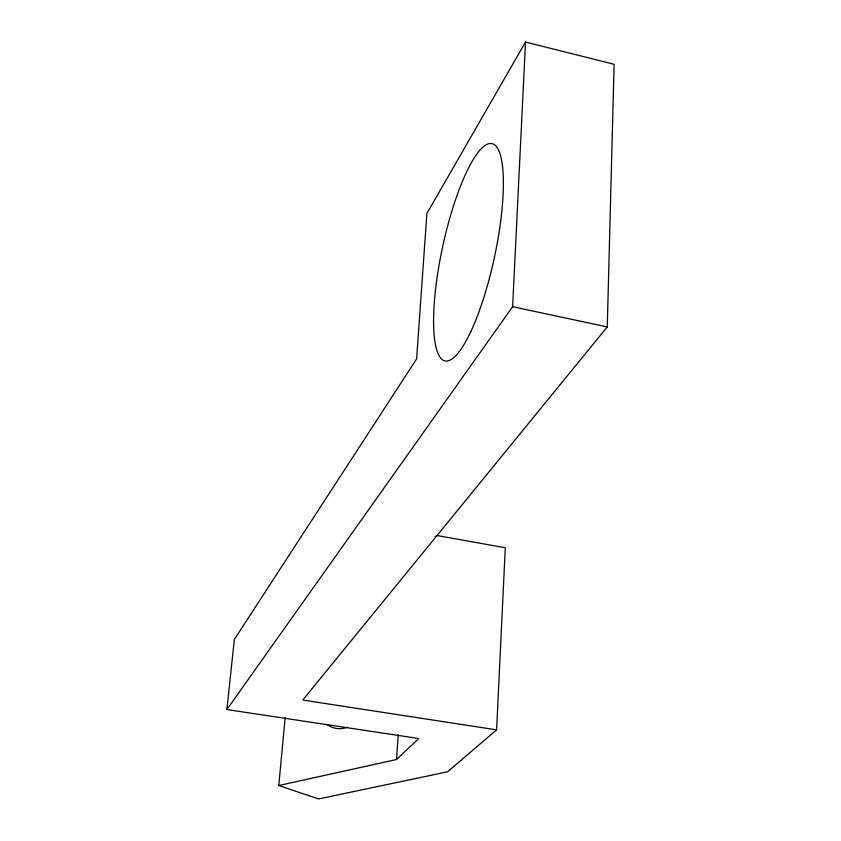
<?xml version="1.0" encoding="UTF-8"?>
<svg xmlns="http://www.w3.org/2000/svg" width="841" height="841" viewBox="0 0 841 841"><rect width="100%" height="100%" fill="white"/><g stroke="black" fill="none" stroke-linecap="round" stroke-linejoin="round"><path stroke-width="1.26" d="M435.018 536.642L437.415 535.591L505.294 547.775L496.6 729.851L302.771 700.048L607.265 326.918L614.119 64.284L525.52 42.05L426.902 213.425L416.61 358.928L234.345 639.465L226.881 709.552L418.744 738.503L396.51 759.528L278.791 785.515L285.152 717.646M226.881 709.552L512.611 306.723L525.52 42.05M396.51 759.528L398.214 734.708M496.6 729.851L447.549 771.817L318.56 798.95L278.791 785.515M512.611 306.723L607.265 326.918M347.522 727.234A45.141 29.277 -68.2 0 1 327.538 724.711M470.792 331.648A111.149 26.428 -77.8 0 0 497.515 148.184A111.149 26.428 -77.8 0 0 437.152 277.046A111.149 26.428 -77.8 0 0 470.792 331.648"/></g></svg>
